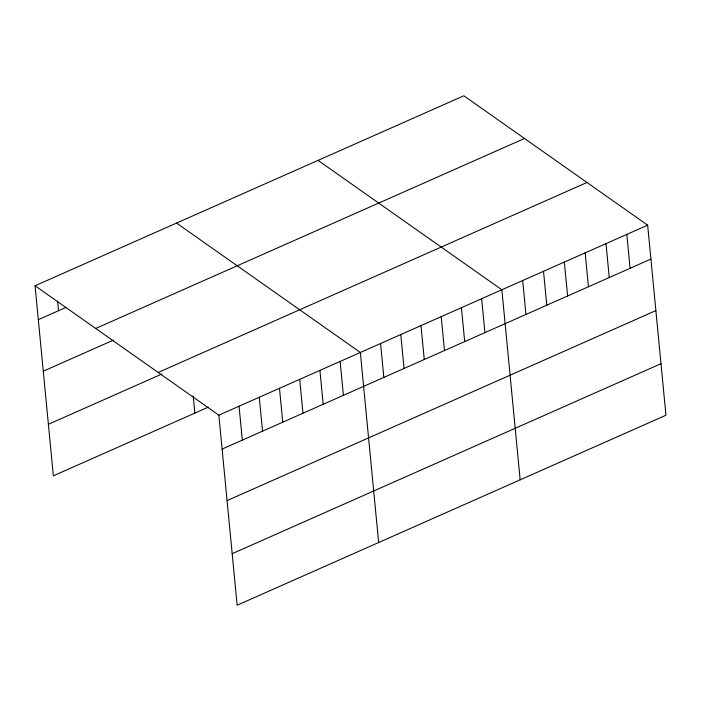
<?xml version="1.0" encoding="UTF-8"?>
<svg xmlns="http://www.w3.org/2000/svg" width="701" height="701" viewBox="0 0 701 701"><rect width="100%" height="100%" fill="white"/><g stroke="black" fill="none" stroke-linecap="round" stroke-linejoin="round"><path stroke-width="1.05" d="M35.05 285.771L463.852 95.783L647.654 225.17L665.95 415.229L237.148 605.217L218.843 415.167L35.05 285.771L53.346 475.83L208.328 407.158M38.318 319.674L66.227 307.31M95.704 328.471L524.506 138.483M43.278 371.206L113.544 340.073M158.198 372.468L587 182.47M48.387 424.298L161.975 373.966M218.843 415.167L647.654 225.17M222.112 449.069L650.914 259.072M227.071 500.602L655.873 310.604M232.189 553.694L660.99 363.696M318.061 160.38L501.855 289.767L520.16 479.826M176.556 223.076L360.349 352.472L378.654 542.521M626.825 234.397L630.085 268.299M605.997 243.633L609.257 277.526M585.169 252.859L588.428 286.762M564.34 262.086L567.608 295.988M543.512 271.313L546.78 305.215M522.683 280.54L525.952 314.442M481.64 298.731L484.908 332.625M461.424 307.686L464.693 341.589M441.209 316.642L444.478 350.544M420.994 325.597L424.263 359.499M400.779 334.552L404.048 368.454M380.564 343.516L383.833 377.41M340.134 361.427L343.402 395.329M319.919 370.382L323.187 404.284M299.704 379.337L302.972 413.24M279.489 388.293L282.757 422.195M259.274 397.257L262.542 431.159M239.059 406.212L242.327 440.114M193.204 395.951L194.852 413.126M57.613 301.185L58.533 310.718"/></g></svg>
